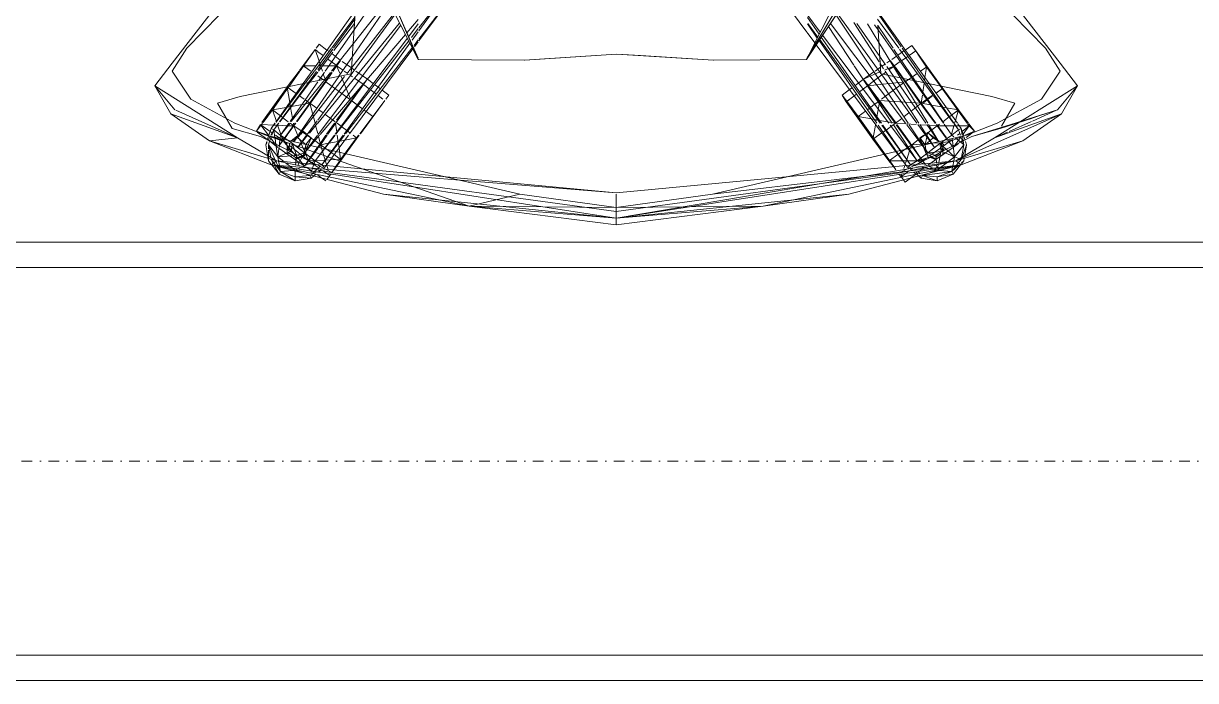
# Model space of a CAD drawing. Header units: millimetres. Extents: x -21051 to 202668, y -15646 to 13691.
# Drawn here: x -10979 to -10283, y -8922 to -8532 of the extents above; entities that cross this region are included whole.
import ezdxf

# ---------------------------------------------------------------- set-up
doc = ezdxf.new("R2010")
doc.units = ezdxf.units.MM
doc.linetypes.add('Dash dot', pattern=[15.875, 6.35, -4.7625, 0, -4.7625])
for name, color, linetype, lineweight in [('A-WALL', 113, 'Continuous', 5), ('G-IMPT', 8, 'Continuous', 5), ('I-FURN', 30, 'Continuous', 5), ('I-WALL', 2, 'Continuous', 5), ('S-GRID', 1, 'Continuous', 9)]:
    doc.layers.add(name, color=color, linetype=linetype, lineweight=lineweight)
doc.layers.get('0').off()
doc.layers.get('I-FURN').off()

# ---------------------------------------------------------------- blocks, each defined once
blk = doc.blocks.new('Aeron_Work_Chair_3485 - Aeron Work Chair_dwg-857507-00_Ground floor')
at = {"layer": 'G-IMPT'}
for p, q in [((-254, 224.63), (-223.04, 273.84)), ((-239.71, 264.32), (-223.04, 273.84)), ((-237.33, 261.94), (-223.04, 273.84)), ((-209.55, 263.52), (-223.04, 273.84)), ((-267.49, 201.61), (-239.71, 264.32)), ((-255.59, 241.3), (-239.71, 264.32)), ((-254, 224.63), (-239.71, 264.32)), ((-245.99, 234.23), (-237.33, 261.94)), ((-243.97, 247.08), (-237.57, 261.4)), ((-237.33, 261.94), (-241.13, 250.26)), ((-214.31, 263.52), (-230.98, 252.41)), ((-230.98, 252.41), (-214.31, 263.52)), ((-200.82, 254.79), (-214.31, 263.52)), ((-200.82, 254.79), (-214.31, 263.52)), ((-142.87, 211.93), (-209.55, 263.52)), ((-245.27, 226.22), (-230.98, 252.41)), ((-245.27, 226.22), (-230.98, 252.41)), ((-138.91, 194.47), (-200.82, 254.79)), ((-200.82, 254.79), (-138.91, 194.47)), ((-250.12, 233.31), (-244.27, 246.41)), ((-242.17, 247.08), (-248.44, 227.81)), ((-241.13, 250.26), (-242.06, 247.41)), ((-269.88, 204.79), (-255.59, 241.3)), ((-267.49, 201.61), (-255.59, 241.3)), ((-246.95, 228.67), (-233.36, 236.54)), ((-229.39, 223.04), (-233.36, 236.54)), ((-254, 224.63), (-250.6, 232.24)), ((-250.4, 220.11), (-245.99, 234.23)), ((-267.49, 201.61), (-254, 224.63)), ((-253.21, 211.14), (-248.44, 227.81)), ((-252.41, 207.96), (-245.27, 226.22)), ((-252.41, 207.96), (-245.27, 226.22)), ((-215.9, 157.16), (-229.39, 223.04)), ((-253.21, 211.14), (-250.4, 220.11)), ((-269.71, 178.12), (-253.21, 211.14)), ((-253.79, 207.71), (-250.03, 212.73)), ((-250.03, 212.73), (-252.41, 207.07)), ((-251.74, 205.89), (-246.86, 209.55)), ((-250.2, 205.37), (-246.86, 209.55)), ((-250.2, 205.37), (-246.86, 209.55)), ((-250.03, 212.73), (-245.55, 209.36)), ((-245.55, 209.36), (-250.03, 212.73)), ((-246.86, 209.55), (-250.03, 212.73)), ((-250.03, 212.73), (-246.86, 209.55)), ((-245.56, 208.68), (-246.86, 209.55)), ((-245.56, 208.62), (-246.86, 209.55)), ((-246.86, 209.55), (-245.56, 208.61)), ((-245.56, 208.68), (-246.86, 209.55)), ((-246.86, 203.66), (-246.86, 209.55)), ((-245.27, 209.15), (-224.63, 193.67)), ((-223.15, 192.56), (-245.27, 209.15)), ((-269.88, 204.79), (-301.62, 0)), ((-294.48, 87.31), (-269.88, 204.79)), ((-287.34, 57.15), (-252.41, 207.96)), ((-287.34, 57.15), (-252.41, 207.96)), ((-269.88, 204.79), (-287.34, 138.11)), ((-287.34, 57.15), (-269.88, 204.79)), ((-269.92, 204.44), (-275.43, 200.02)), ((-273.84, 199.23), (-270.08, 203.47)), ((-270.49, 201.84), (-273.84, 199.23)), ((-266.7, 204.79), (-270.2, 202.07)), ((-269.88, 204.79), (-267.49, 201.61)), ((-267.49, 206.37), (-269.36, 204.88)), ((-268.72, 205), (-267.49, 206.37)), ((-265.99, 206.63), (-267.49, 206.37)), ((-265.11, 200.82), (-266.27, 203.71)), ((-257.97, 206.37), (-265.51, 205)), ((-265.34, 205.28), (-257.97, 207.96)), ((-265.11, 200.82), (-257.97, 206.37)), ((-257.97, 207.96), (-264.4, 206.89)), ((-259.49, 200.12), (-257.18, 203.2)), ((-258.29, 200.98), (-253.45, 204.6)), ((-257.97, 207.96), (-256.01, 207.31)), ((-257.97, 206.37), (-256.52, 204.51)), ((-257.97, 206.37), (-255.95, 205.64)), ((-257.97, 206.37), (-255.77, 206.01)), ((-256.52, 204.51), (-253.97, 201.23)), ((-253.4, 204.72), (-256.38, 197.64)), ((-256.35, 204.3), (-255.47, 205.47)), ((-255.95, 205.64), (-253.18, 204.63)), ((-255.77, 206.01), (-252.97, 205.54)), ((-255.25, 207.06), (-252.81, 206.24)), ((-252.41, 206.11), (-248.44, 204.79)), ((-252.41, 205.45), (-248.44, 204.79)), ((-252.41, 204.35), (-249.24, 203.2)), ((-252.41, 202.6), (-251.33, 203.96)), ((-252.41, 202.6), (-251.33, 203.96)), ((-252.41, 199.23), (-249.24, 203.2)), ((-249.24, 203.2), (-248.44, 204.79)), ((-245.69, 200.74), (-249.24, 203.2)), ((-245.69, 200.6), (-249.24, 203.2)), ((-245.65, 202.8), (-248.44, 204.79)), ((-246.86, 201.55), (-246.86, 203.66)), ((-237.33, 203.2), (-245.27, 208.49)), ((-237.33, 203.2), (-245.27, 208.49)), ((-224.63, 193.67), (-245.27, 208.42)), ((-245.27, 208.4), (-223.09, 192.27)), ((-221.76, 185.79), (-245.27, 202.53)), ((-237.9, 203.03), (-243.63, 201.36)), ((-240.42, 199.08), (-237.55, 202.9)), ((-240.42, 199.08), (-237.61, 202.83)), ((-224.63, 193.67), (-237.33, 203.2)), ((-237.33, 203.2), (-223.23, 192.94)), ((-224.63, 193.67), (-237.33, 203.2)), ((-236.04, 195.95), (-237.33, 203.2)), ((-301.62, 0), (-267.49, 201.61)), ((-267.49, 201.61), (-286.54, 0)), ((-279.4, 190.5), (-275.43, 200.02)), ((-277.02, 190.5), (-275.43, 200.02)), ((-273.84, 199.23), (-277.02, 190.5)), ((-273.84, 199.23), (-276.22, 181.77)), ((-273.84, 199.23), (-275.43, 200.02)), ((-271.2, 199.71), (-273.84, 199.23)), ((-273.84, 199.23), (-273.2, 192.11)), ((-268.65, 196.22), (-271.3, 192.78)), ((-267.77, 200.34), (-270.46, 199.85)), ((-267.49, 201.61), (-269.66, 191.49)), ((-265.11, 200.82), (-267.91, 197.18)), ((-265.11, 200.82), (-267.71, 200.35)), ((-266.63, 189.92), (-259.56, 200.02)), ((-265.11, 200.82), (-260.76, 196.03)), ((-265.11, 200.82), (-258.76, 200.02)), ((-265.11, 200.82), (-262.11, 193.32)), ((-260.76, 196.03), (-257.18, 192.09)), ((-258.98, 199.59), (-256.38, 197.64)), ((-258.98, 199.59), (-255.04, 196.63)), ((-258.98, 199.59), (-256.38, 197.64)), ((-256.35, 197.71), (-258.97, 199.6)), ((-255.02, 196.72), (-258.97, 199.6)), ((-258.92, 194.01), (-256.38, 197.64)), ((-258.76, 200.02), (-254.38, 199.48)), ((-256.38, 197.64), (-257.94, 198.81)), ((-257.18, 192.09), (-252.41, 199.23)), ((-256.7, 193.2), (-256.38, 197.64)), ((-256.38, 197.64), (-254.87, 199.54)), ((-255.04, 196.63), (-256.38, 197.64)), ((-255.04, 196.63), (-256.38, 197.64)), ((-255.04, 196.63), (-256.38, 197.64)), ((-256.34, 197.7), (-254.87, 199.54)), ((-255.01, 196.74), (-256.34, 197.7)), ((-254.69, 198.14), (-256.3, 197.67)), ((-246.86, 190.5), (-254.01, 195.86)), ((-246.86, 190.5), (-254.01, 195.86)), ((-254.01, 195.86), (-246.86, 190.5)), ((-246.86, 190.5), (-254.01, 195.86)), ((-246.86, 190.84), (-253.99, 196)), ((-245.86, 190.07), (-253.99, 195.98)), ((-253.4, 200.5), (-252.41, 199.23)), ((-245.79, 194.76), (-252.41, 199.23)), ((-245.79, 194.6), (-252.41, 199.23)), ((-246.86, 200.42), (-251.97, 198.93)), ((-246.86, 195.49), (-246.86, 201.45)), ((-246.86, 190.5), (-246.86, 195.35)), ((-243.63, 201.36), (-245.27, 200.88)), ((-221.38, 183.93), (-245.27, 200.45)), ((-221.11, 182.59), (-245.27, 200.29)), ((-244.37, 193.81), (-241.55, 197.57)), ((-244.37, 193.81), (-241.55, 197.57)), ((-241.4, 197.78), (-240.42, 199.08)), ((-241.4, 197.78), (-240.42, 199.08)), ((-235.65, 193.8), (-236.04, 195.95)), ((-279.4, 190.5), (-277.81, 180.97)), ((-276.22, 181.77), (-279.4, 190.5)), ((-277.02, 190.5), (-279.4, 190.5)), ((-276.22, 181.77), (-277.02, 190.5)), ((-273.05, 190.5), (-275.08, 184.93)), ((-269.66, 191.49), (-274.64, 168.27)), ((-273.2, 192.11), (-273.05, 190.5)), ((-272.96, 190.05), (-272.51, 187.8)), ((-272.92, 190.23), (-272.33, 188.96)), ((-271.85, 192.06), (-272.8, 190.83)), ((-271.87, 187.96), (-270.87, 185.84)), ((-271.58, 190.37), (-269.94, 190.22)), ((-271.53, 190.83), (-269.72, 191.21)), ((-268.91, 186.67), (-266.8, 189.68)), ((-268.58, 190.09), (-264.32, 189.71)), ((-268.45, 191.49), (-262.38, 192.79)), ((-267.49, 178.59), (-264.85, 187.85)), ((-266.7, 189.71), (-265.59, 186.37)), ((-266.7, 189.71), (-265.91, 188.91)), ((-266.56, 189.91), (-265.11, 192.09)), ((-265.91, 188.91), (-265.11, 187.33)), ((-265.91, 188.91), (-265.45, 186.64)), ((-265.32, 189.8), (-263.48, 192.55)), ((-265.02, 192.22), (-263.52, 194.47)), ((-264.85, 187.85), (-264.32, 189.71)), ((-264.48, 186.07), (-259.95, 192.55)), ((-263.13, 191.29), (-264.32, 189.71)), ((-262.73, 184.94), (-264.16, 189.23)), ((-262.73, 193.67), (-263.52, 194.47)), ((-261.94, 192.88), (-263.13, 191.29)), ((-262.73, 184.94), (-261.94, 192.88)), ((-262.73, 184.94), (-257.18, 192.09)), ((-262.73, 184.94), (-259.56, 188.91)), ((-261.98, 193.58), (-256.63, 192.91)), ((-257.18, 192.09), (-261.94, 192.88)), ((-261.74, 194.07), (-256.61, 192.93)), ((-261.54, 194.47), (-259.34, 194.47)), ((-259.56, 188.91), (-257.18, 192.09)), ((-246.03, 180.16), (-259.56, 188.91)), ((-246.04, 179.11), (-259.56, 188.91)), ((-257.97, 194.47), (-256.86, 192.99)), ((-256.54, 193.04), (-257.97, 194.47)), ((-257.97, 194.47), (-256.82, 192.63)), ((-257.09, 187.78), (-256.8, 191.83)), ((-245.96, 184.33), (-256.24, 191.44)), ((-245.94, 185.3), (-256.22, 191.51)), ((-256.06, 192.23), (-255.47, 191.06)), ((-255.95, 191.24), (-254, 188.12)), ((-254, 188.12), (-255.22, 186.66)), ((-254.81, 189.74), (-254, 188.12)), ((-254.75, 190.18), (-250.89, 185.03)), ((-254, 188.12), (-250.83, 184.94)), ((-249.23, 187.28), (-246.86, 190.5)), ((-246.86, 190.5), (-245.83, 191.86)), ((-246.54, 185.66), (-246.86, 190.5)), ((-220.05, 177.42), (-245.27, 194.42)), ((-219.85, 176.46), (-245.27, 194.24)), ((-233.39, 181.1), (-245.27, 189.69)), ((-233.36, 180.97), (-245.27, 189.63)), ((-233.36, 180.97), (-245.27, 189.38)), ((-233.36, 180.97), (-245.27, 189.38)), ((-221.64, 172.57), (-245.27, 189.37)), ((-245.27, 189.35), (-233.13, 180.52)), ((-234.16, 180.97), (-245.27, 189.31)), ((-234.46, 187.13), (-235.54, 193.16)), ((-228.9, 187.98), (-230.98, 185.21)), ((-224.63, 193.67), (-227.49, 189.87)), ((-227.33, 189.75), (-224.63, 193.67)), ((-223.15, 192.56), (-224.63, 193.67)), ((-224.63, 193.67), (-223.16, 192.62)), ((-223.16, 192.63), (-224.63, 193.67)), ((-223.15, 192.56), (-224.63, 193.67)), ((-223.23, 192.94), (-202.41, 177.8)), ((-202.41, 177.8), (-223.16, 192.63)), ((-223.16, 192.62), (-199.23, 175.42)), ((-212.25, 184.39), (-223.15, 192.56)), ((-212.25, 184.39), (-223.15, 192.56)), ((-212.25, 184.39), (-223.15, 192.56)), ((-223.09, 192.27), (-212.25, 184.38)), ((-276.22, 181.77), (-277.81, 180.97)), ((-276.53, 179.37), (-277.81, 180.97)), ((-276.41, 179.85), (-277.81, 180.97)), ((-275.08, 184.93), (-276.22, 181.77)), ((-273.7, 180.11), (-271.55, 182.98)), ((-272.51, 187.8), (-271.52, 182.84)), ((-271.52, 182.84), (-270.82, 179.36)), ((-270.1, 184.18), (-269.38, 182.63)), ((-269.95, 185.17), (-268.91, 186.67)), ((-269.3, 182.47), (-268.45, 180.65)), ((-269.22, 183.06), (-267.78, 181.99)), ((-269.22, 183.06), (-267.78, 181.99)), ((-269.22, 183.06), (-267.78, 181.99)), ((-269.21, 183.11), (-267.74, 182.06)), ((-269.21, 183.1), (-267.75, 182.04)), ((-267.49, 181.77), (-268.41, 180.55)), ((-267.49, 181.77), (-268.41, 180.55)), ((-267.74, 182.06), (-246.25, 166.71)), ((-262.73, 184.94), (-267.49, 178.59)), ((-267.49, 181.77), (-265.96, 183.96)), ((-246.25, 166.59), (-267.49, 181.77)), ((-267.49, 181.77), (-267.49, 172.96)), ((-265.35, 186.11), (-265.11, 184.94)), ((-265.11, 184.94), (-263.6, 184.29)), ((-265.11, 184.94), (-263.52, 184.15)), ((-265.04, 187.18), (-263.52, 184.15)), ((-263.37, 184.09), (-259.4, 182.43)), ((-263.35, 184.12), (-261.25, 183.82)), ((-263.13, 184.09), (-259.59, 182.58)), ((-246.15, 172.45), (-262.73, 184.94)), ((-246.13, 173.88), (-262.73, 184.94)), ((-261, 183.79), (-258.11, 183.38)), ((-258.23, 181.95), (-254, 180.18)), ((-255.68, 186.1), (-257.97, 183.36)), ((-253.32, 184.39), (-257.97, 183.36)), ((-254, 180.18), (-257.97, 183.36)), ((-257.97, 175.42), (-257.57, 181.05)), ((-257.52, 181.65), (-257.43, 182.93)), ((-257.52, 181.69), (-254.35, 180.33)), ((-257.35, 184.1), (-257.13, 187.15)), ((-254.29, 180.41), (-252.41, 182.96)), ((-252.41, 182.56), (-254, 180.18)), ((-250.83, 184.94), (-252.41, 184.59)), ((-250.83, 184.94), (-251.61, 183.77)), ((-250.97, 184.91), (-249.57, 186.82)), ((-246.2, 180.27), (-246.48, 184.69)), ((-218.23, 168.55), (-245.27, 184.89)), ((-217.42, 164.59), (-245.27, 183.85)), ((-238.07, 175.01), (-233.36, 180.97)), ((-233.36, 180.97), (-234.37, 186.61)), ((-233.19, 178.34), (-233.36, 180.97)), ((-220.76, 171.97), (-233.12, 180.91)), ((-228.7, 181.75), (-233.11, 181.12)), ((-233.1, 181.35), (-231.07, 184.31)), ((-231.45, 184.58), (-233.07, 182.42)), ((-230.82, 184.68), (-228.88, 187.49)), ((-221.4, 182.8), (-226.87, 182.02)), ((-178.15, 154.73), (-221.76, 185.79)), ((-200.82, 169.71), (-221.38, 183.93)), ((-201.33, 168.09), (-221.11, 182.59)), ((-218.2, 183.25), (-220.03, 182.99)), ((-212.24, 184.11), (-218.2, 183.25)), ((-212.23, 183.71), (-214.31, 180.69)), ((-214.31, 180.69), (-212.23, 183.71)), ((-204.31, 179.07), (-211.93, 184.15)), ((-202.41, 177.8), (-211.93, 184.15)), ((-280.19, 171.45), (-277.75, 174.7)), ((-277.75, 174.7), (-275.57, 177.62)), ((-274.26, 176.53), (-276.53, 179.37)), ((-274.04, 177.95), (-275.29, 178.95)), ((-273.86, 179.1), (-274.99, 180.38)), ((-274.06, 169.44), (-269.71, 178.12)), ((-271.83, 175.98), (-272.79, 174.7)), ((-271.83, 175.98), (-272.79, 174.7)), ((-270.06, 174.44), (-271.46, 173.04)), ((-270.74, 178.93), (-270.33, 176.89)), ((-270.33, 176.89), (-269.99, 175.2)), ((-267.49, 178.59), (-269.88, 174.63)), ((-246.4, 157.6), (-269.88, 174.63)), ((-246.39, 158.2), (-269.88, 174.63)), ((-268.68, 180.18), (-269.64, 178.91)), ((-268.68, 180.18), (-269.64, 178.91)), ((-268.45, 180.65), (-267.49, 178.59)), ((-246.32, 162.63), (-267.49, 178.59)), ((-246.28, 164.56), (-267.49, 178.59)), ((-266.8, 172.47), (-261.65, 174.19)), ((-265.96, 180.64), (-246.26, 166.22)), ((-265.91, 180.71), (-258.18, 175.12)), ((-265.91, 180.71), (-257.97, 175.42)), ((-265.91, 180.71), (-257.97, 175.42)), ((-265.91, 180.71), (-257.97, 175.42)), ((-260.11, 174.7), (-258.55, 175.22)), ((-257.97, 175.42), (-259.47, 173.29)), ((-259.47, 173.29), (-258.26, 175.01)), ((-257.97, 175.42), (-255.16, 179.23)), ((-256.86, 174.17), (-252.41, 170.95)), ((-246.25, 166.81), (-256.81, 174.57)), ((-246.25, 166.63), (-256.81, 174.55)), ((-247.08, 167.25), (-256.81, 174.55)), ((-246.25, 166.63), (-256.81, 174.55)), ((-245.27, 165.89), (-246.06, 178.15)), ((-216.73, 161.2), (-245.27, 179.67)), ((-180.04, 131.25), (-245.27, 178.55)), ((-241.44, 170.75), (-238.91, 173.94)), ((-233.14, 180.25), (-220.66, 171.45)), ((-231.78, 156.37), (-233.14, 177.56)), ((-233.13, 180.52), (-220.66, 171.45)), ((-220.66, 171.45), (-233.12, 180.79)), ((-220.66, 171.45), (-233.12, 180.79)), ((-201.44, 164.87), (-220.05, 177.42)), ((-189.85, 155.48), (-219.85, 176.46)), ((-218.07, 175.22), (-219.25, 173.51)), ((-219.25, 173.51), (-218.07, 175.22)), ((-215.72, 178.64), (-217.67, 175.81)), ((-217.67, 175.81), (-215.72, 178.64)), ((-202.41, 177.8), (-205.08, 173.91)), ((-205.08, 173.91), (-202.41, 177.8)), ((-202.41, 177.8), (-199.23, 175.42)), ((-199.23, 175.42), (-202.41, 177.8)), ((-199.23, 175.42), (-201.85, 171.61)), ((-274.64, 168.27), (-297.66, 0)), ((-280.19, 171.45), (-278.87, 170.45)), ((-280.19, 171.45), (-278.87, 170.45)), ((-278.87, 170.45), (-277.31, 169.29)), ((-278.87, 170.45), (-277.31, 169.29)), ((-274.99, 171.77), (-277.02, 169.07)), ((-274.99, 171.77), (-277.02, 169.07)), ((-277.02, 169.07), (-275.33, 169.63)), ((-275.58, 167.99), (-277.02, 169.07)), ((-277.02, 169.07), (-275.58, 167.99)), ((-277.02, 169.07), (-275.58, 167.99)), ((-277.02, 169.07), (-275.57, 168.04)), ((-273.55, 173.69), (-274.99, 171.77)), ((-273.55, 173.69), (-274.99, 171.77)), ((-272.12, 170.7), (-270.36, 171.29)), ((-270.28, 172.15), (-271.46, 173.04)), ((-270.27, 172.21), (-271.46, 173.04)), ((-198.72, 118.76), (-270.28, 172.15)), ((-246.43, 155.53), (-270.27, 172.21)), ((-269.41, 171.6), (-267.49, 172.24)), ((-267.49, 172.9), (-267.49, 170.26)), ((-267.49, 170.26), (-267.49, 162.3)), ((-267.32, 162.17), (-263.72, 167.26)), ((-263.72, 167.26), (-267.32, 162.17)), ((-263.55, 167.51), (-262.37, 169.18)), ((-262.37, 169.18), (-263.55, 167.51)), ((-262.28, 169.31), (-259.81, 172.8)), ((-259.81, 172.8), (-262.28, 169.31)), ((-252.41, 170.95), (-246.25, 166.49)), ((-181.12, 130.53), (-245.27, 173.3)), ((-186.12, 127.19), (-245.27, 171.78)), ((-245.27, 165.89), (-242.36, 169.58)), ((-227.85, 161.69), (-221.39, 170.46)), ((-223.04, 149.23), (-220.66, 171.45)), ((-218.61, 170.42), (-221.64, 172.57)), ((-220.66, 171.45), (-219.25, 173.51)), ((-218.54, 170.03), (-220.66, 171.45)), ((-218.53, 169.98), (-220.66, 171.45)), ((-218.54, 170.03), (-220.66, 171.45)), ((-218.54, 170.03), (-220.66, 171.45)), ((-219.25, 173.51), (-220.46, 171.75)), ((-218.62, 170.42), (-220.46, 171.75)), ((-211.76, 165.54), (-218.61, 170.42)), ((-211.76, 165.52), (-218.54, 170.03)), ((-212.65, 166.11), (-218.54, 170.03)), ((-211.76, 165.52), (-218.54, 170.03)), ((-208.24, 162.91), (-218.53, 169.98)), ((-214.31, 167.31), (-218.28, 170.18)), ((-197.41, 155.97), (-218.23, 168.55)), ((-208.69, 168.66), (-211.14, 165.1)), ((-211.14, 165.1), (-208.69, 168.66)), ((-205.67, 173.06), (-208.17, 169.41)), ((-208.17, 169.41), (-205.67, 173.06)), ((-202.4, 170.8), (-204.89, 167.19)), ((-183.57, 155.08), (-200.82, 167.72)), ((-179.27, 154.8), (-199.96, 169.12)), ((-271, 164.55), (-272.83, 165.93)), ((-272.83, 165.93), (-271, 164.55)), ((-272.83, 165.93), (-271, 164.55)), ((-272.81, 166.08), (-270.97, 164.77)), ((-267.49, 161.92), (-271, 164.55)), ((-271, 164.55), (-267.49, 161.92)), ((-271, 164.55), (-254.79, 152.4)), ((-270.97, 164.77), (-241.3, 143.67)), ((-254.79, 152.4), (-267.49, 161.92)), ((-254.79, 152.4), (-267.49, 161.92)), ((-249.27, 160.22), (-246.28, 164.45)), ((-249.27, 160.22), (-246.28, 164.45)), ((-246.23, 164.53), (-245.27, 165.89)), ((-219.08, 146.84), (-245.27, 166.09)), ((-245.27, 166.01), (-231.78, 156.37)), ((-242.81, 164.16), (-245.27, 165.89)), ((-241.19, 162.83), (-245.27, 165.89)), ((-231.78, 156.37), (-245.27, 165.89)), ((-243.54, 156.21), (-245.27, 165.89)), ((-231.78, 156.37), (-245.27, 165.89)), ((-245.27, 165.5), (-223.04, 149.23)), ((-211.13, 141.29), (-245.27, 163.89)), ((-193.11, 122.52), (-245.27, 161.84)), ((-245.25, 165.77), (-231.94, 156.15)), ((-231.78, 156.37), (-242.81, 164.16)), ((-232.06, 155.99), (-241.19, 162.83)), ((-230.98, 157.45), (-228.04, 161.43)), ((-211.63, 160.58), (-217.42, 164.59)), ((-214.31, 159.64), (-216.73, 161.2)), ((-216.16, 158.41), (-214.93, 160.04)), ((-213.69, 159.23), (-211.72, 163.77)), ((-213.54, 161.9), (-211.73, 164.31)), ((-208.23, 162.91), (-211.17, 165.03)), ((-208.23, 162.92), (-211.14, 165.1)), ((-211.14, 165.1), (-208.23, 162.92)), ((-208.23, 162.92), (-211.14, 165.1)), ((-209.44, 160.61), (-208.15, 162.46)), ((-205.44, 166.39), (-207.4, 163.54)), ((-187.26, 155.31), (-200.82, 164.45)), ((-254.79, 152.4), (-251, 157.77)), ((-254.39, 152.98), (-251, 157.77)), ((-253.82, 152.57), (-246.46, 153.84)), ((-250.55, 158.41), (-249.52, 159.87)), ((-250.55, 158.41), (-249.52, 159.87)), ((-194.26, 121.75), (-245.27, 157.42)), ((-195.66, 120.81), (-245.27, 156.78)), ((-196.23, 120.43), (-245.27, 154.72)), ((-244.49, 154.18), (-243.22, 154.4)), ((-242.71, 151.59), (-243.4, 155.43)), ((-241.39, 154.71), (-233.86, 156.01)), ((-235.9, 150.87), (-234.03, 153.37)), ((-235.9, 150.87), (-234.03, 153.37)), ((-233.93, 153.49), (-232.48, 155.42)), ((-233.93, 153.49), (-232.48, 155.42)), ((-228.18, 153.43), (-230.98, 155.72)), ((-223.04, 149.23), (-230.98, 155.72)), ((-223.04, 149.23), (-230.98, 155.72)), ((-230.98, 155.45), (-228.18, 153.43)), ((-223.04, 149.23), (-230.98, 155.18)), ((-227.77, 153.13), (-223, 149.68)), ((-223.04, 149.23), (-227.77, 153.09)), ((-223.04, 149.23), (-216.63, 157.78)), ((-219.08, 146.84), (-214.87, 156.51)), ((-215.9, 157.16), (-187.11, 155.3)), ((-214.31, 153.65), (-212.03, 156.91)), ((-209.89, 156.77), (-212.93, 158.74)), ((-211.43, 157.77), (-210.17, 159.57)), ((-205.74, 156.51), (-210.7, 159.94)), ((-185.55, 141.03), (-208.87, 156.12)), ((-186.06, 142.9), (-205.74, 156.51)), ((-186.27, 149.24), (-197.41, 155.97)), ((-186.84, 153.38), (-189.85, 155.48)), ((-254.79, 152.4), (-232.57, 136.52)), ((-241.3, 143.67), (-254.79, 152.4)), ((-254.79, 152.4), (-241.3, 143.67)), ((-241.3, 143.67), (-242.71, 151.59)), ((-241.3, 143.67), (-238, 148.07)), ((-241.3, 143.67), (-238, 148.07)), ((-237.23, 149.1), (-236.33, 150.3)), ((-237.23, 149.1), (-236.33, 150.3)), ((-226.66, 144.41), (-223.07, 149.19)), ((-226.66, 144.41), (-223.07, 149.19)), ((-219.08, 146.84), (-223.04, 149.23)), ((-223.04, 149.23), (-219.08, 146.84)), ((-219.08, 146.84), (-223.04, 149.23)), ((-219.22, 146.65), (-222.88, 141.77)), ((-222.81, 149.54), (-219.08, 146.84)), ((-219.08, 146.84), (-214.78, 152.98)), ((-234.4, 138.02), (-241.3, 143.67)), ((-232.98, 137.43), (-241.3, 143.67)), ((-241.3, 143.67), (-232.57, 136.52)), ((-232.57, 136.52), (-229.19, 141.03)), ((-232.28, 136.91), (-229.19, 141.03)), ((-228.97, 141.33), (-227.99, 142.64)), ((-228.97, 141.33), (-227.99, 142.64)), ((-224.21, 140), (-225.28, 138.58)), ((-187.96, 125.96), (-210.73, 141.03)), ((-301.62, 0), (-287.34, 138.11)), ((-294.48, 87.31), (-287.34, 138.11)), ((-232.57, 136.52), (-234.4, 138.02)), ((-228.6, 134.14), (-232.98, 137.43)), ((-228.6, 134.14), (-232.57, 136.52)), ((-232.57, 136.52), (-228.6, 134.14)), ((-225.28, 138.58), (-228.6, 134.14)), ((-207.43, 112.94), (-177.27, 133.11)), ((-207.43, 112.94), (-167.74, 133.11)), ((-206.88, 113.22), (-177.27, 133.11)), ((-206.43, 113.44), (-177.27, 130.92)), ((-186.28, 113.47), (-194.74, 119.39)), ((-186.06, 113.85), (-194.13, 119.7)), ((-182.55, 113.57), (-192.5, 120.52)), ((-181.37, 113.67), (-191.28, 121.14)), ((-207.83, 57.71), (-207.43, 112.94)), ((-207.43, 112.85), (-207.83, 57.97)), ((-207.43, 112.94), (-207.43, 112.85)), ((-191.46, 113.34), (-197.61, 117.93)), ((-173.73, 100.11), (-191.34, 113.25)), ((-294.48, 87.31), (-305.59, 0)), ((-294.48, 87.31), (-301.62, 0)), ((-295.28, 0), (-294.48, 87.31)), ((-295.28, 0), (-287.34, 57.15)), ((-287.34, 57.15), (-295.28, 0)), ((-207.83, 57.71), (-207.83, 57.97)), ((-207.83, 57.71), (-205.15, 14.53)), ((-207.83, 57.71), (-204.26, 0.14)), ((-207.81, 57.71), (-204.26, 0.14)), ((-205.15, 14.53), (-204.26, 0.14)), ((-204.26, 0.14), (-207.83, -54.09)), ((-207.83, -54.39), (-204.26, 0.14)), ((-204.26, 0.14), (-207.06, -42.44)), ((-305.59, 0), (-294.48, -87.31)), ((-305.59, 0), (-301.62, 0)), ((-295.28, 0), (-305.59, 0)), ((-301.62, 0), (-269.88, -204.79)), ((-301.62, 0), (-287.34, -138.11)), ((-301.62, 0), (-295.28, 0)), ((-301.62, 0), (-294.48, -87.31)), ((-297.66, 0), (-274.64, -168.27)), ((-295.28, 0), (-287.34, -57.15)), ((-295.28, 0), (-287.34, 0)), ((-295.28, 0), (-294.48, -87.31)), ((-287.34, -57.15), (-295.28, 0)), ((-286.54, 0), (-267.49, -201.61)), ((-286.54, 0), (-269.88, -204.79)), ((-207.06, -42.44), (-207.83, -54.09)), ((-207.83, -54.39), (-207.83, -54.09)), ((-207.83, -54.39), (-207.43, -117.05)), ((-207.83, -54.39), (-207.43, -117.4)), ((-294.48, -87.31), (-287.34, -57.15)), ((-252.41, -207.96), (-287.34, -57.15)), ((-287.34, -57.15), (-252.41, -207.96)), ((-294.48, -87.31), (-287.34, -138.11)), ((-294.48, -87.31), (-269.88, -204.79)), ((-294.48, -87.31), (-252.41, -207.96)), ((-173.62, -100.03), (-196.42, -117.05)), ((-195.43, -117.05), (-173.62, -100.18)), ((-173.84, -104.98), (-190.48, -117.05)), ((-188.71, -117.05), (-173.84, -105.43)), ((-207.43, -117.4), (-207.43, -117.05)), ((-207.43, -117.4), (-177.27, -132.83)), ((-207.43, -117.4), (-177.27, -130.64)), ((-206.64, -117.4), (-177.27, -130.64)), ((-196.9, -117.4), (-199.88, -119.63)), ((-199.11, -119.89), (-195.89, -117.4)), ((-190.97, -117.4), (-195.91, -120.99)), ((-194.42, -121.5), (-189.17, -117.4)), ((-193.92, -123.13), (-186.32, -117.4)), ((-183.72, -117.4), (-191.63, -124.16)), ((-192.59, -124.99), (-251.88, -175.67)), ((-251.73, -166.28), (-196.39, -123.05)), ((-251.73, -166.71), (-194.85, -123.83)), ((-197.78, -122.34), (-251.65, -161.41)), ((-251.63, -160.52), (-200.82, -121.21)), ((-201.18, -120.6), (-251.59, -158.21)), ((-251.9, -176.78), (-187, -127.85)), ((-186.06, -128.84), (-245.13, -177.12)), ((-243.47, -177.12), (-180.66, -131.09)), ((-179.72, -131.57), (-212.16, -156.92)), ((-287.34, -138.11), (-269.88, -204.79)), ((-251.49, -152.11), (-231.78, -137.32)), ((-251.49, -151.75), (-231.78, -137.32)), ((-231.78, -137.32), (-241.3, -144.46)), ((-241.3, -144.46), (-231.78, -137.32)), ((-230.98, -136.72), (-228.6, -134.94)), ((-228.6, -134.94), (-230.98, -136.72)), ((-228.84, -141.23), (-230.98, -138.38)), ((-228.84, -141.23), (-230.98, -138.38)), ((-228.6, -134.94), (-225.66, -138.86)), ((-205.74, -156.51), (-177.27, -136.81)), ((-251.49, -152.11), (-241.3, -144.46)), ((-241.3, -144.46), (-251.49, -152.11)), ((-238.38, -148.35), (-241.3, -144.46)), ((-241.3, -144.46), (-238.38, -148.35)), ((-225.45, -145.75), (-228.05, -142.28)), ((-225.45, -145.75), (-228.05, -142.28)), ((-224.91, -139.85), (-222.32, -143.31)), ((-221.73, -144.1), (-219.08, -147.63)), ((-177.27, -139.47), (-198.07, -156.01)), ((-270.86, -165.94), (-252.41, -152.43)), ((-266.7, -163.51), (-252.41, -152.8)), ((-254, -153.99), (-252.41, -152.8)), ((-252.41, -152.8), (-254, -153.99)), ((-222.25, -150.02), (-246.76, -167.45)), ((-237.47, -149.56), (-238.38, -148.35)), ((-238.38, -148.35), (-237.47, -149.56)), ((-237.05, -161.12), (-222.25, -150.02)), ((-234.84, -153.08), (-236.71, -150.58)), ((-236.71, -150.58), (-234.84, -153.08)), ((-222.25, -150.02), (-230.98, -156.57)), ((-222.25, -150.02), (-230.98, -156.57)), ((-222.25, -150.02), (-230.98, -156.57)), ((-229.39, -155.1), (-222.33, -149.99)), ((-222.29, -149.96), (-224.9, -146.48)), ((-222.25, -150.02), (-224.9, -146.48)), ((-222.29, -149.96), (-219.17, -147.71)), ((-219.2, -147.73), (-222.25, -150.02)), ((-219.2, -147.73), (-222.25, -150.02)), ((-222.25, -150.02), (-220.39, -148.62)), ((-218.51, -155.36), (-222.11, -150.22)), ((-220.39, -148.62), (-219.2, -147.73)), ((-214.31, -154.44), (-219.08, -147.64)), ((-189.85, -155.48), (-177.27, -146.69)), ((-254, -153.99), (-270.86, -166.03)), ((-270.85, -166.1), (-254, -153.99)), ((-252.41, -158.82), (-270.28, -172.15)), ((-254, -153.99), (-266.7, -163.51)), ((-254, -153.99), (-266.7, -163.51)), ((-255.29, -160.97), (-254, -153.99)), ((-252.41, -156.1), (-254, -153.99)), ((-254, -153.99), (-252.41, -156.1)), ((-250.03, -159.28), (-251.1, -157.85)), ((-251.1, -157.85), (-250.03, -159.28)), ((-247.35, -162.86), (-249.57, -159.9)), ((-249.57, -159.9), (-247.35, -162.86)), ((-244.81, -166.24), (-234.14, -158.53)), ((-243.47, -165.93), (-231.78, -157.16)), ((-231.78, -157.16), (-243.47, -165.93)), ((-231.78, -157.16), (-243.47, -165.93)), ((-231.96, -156.92), (-234.41, -153.65)), ((-234.41, -153.65), (-231.78, -157.16)), ((-234.14, -158.53), (-232.17, -157.11)), ((-230.98, -156.25), (-229.39, -155.1)), ((-220.66, -172.24), (-230.98, -158.24)), ((-217.55, -163.18), (-230.74, -157.6)), ((-215.9, -157.16), (-229.39, -223.04)), ((-216.9, -157.66), (-217.77, -156.41)), ((-217.42, -164.59), (-205.74, -156.51)), ((-215.9, -157.16), (-166.69, -153.99)), ((-214.31, -158.6), (-215.75, -159.72)), ((-214.31, -161.36), (-215.56, -159.58)), ((-214.31, -180.48), (-178.15, -154.73)), ((-214.31, -172.59), (-189.85, -155.48)), ((-198.07, -156.01), (-214.31, -168.93)), ((-212.16, -156.92), (-214.15, -158.47)), ((-212.56, -156.95), (-213.7, -155.31)), ((-208.55, -162.68), (-212.43, -157.13)), ((-186.11, -155.24), (-202.18, -167.45)), ((-183.57, -155.08), (-200.82, -167.72)), ((-182.4, -155), (-200.54, -168.68)), ((-274.56, -168.64), (-270.86, -165.94)), ((-270.86, -166.03), (-274.55, -168.67)), ((-274.54, -168.75), (-270.85, -166.1)), ((-270.83, -166.27), (-274.54, -168.74)), ((-274.32, -168.59), (-270.83, -166.27)), ((-270.83, -166.27), (-267.68, -164.17)), ((-267.68, -164.17), (-270.83, -166.27)), ((-269.88, -174.63), (-252.41, -161.12)), ((-252.41, -161.96), (-269.88, -174.63)), ((-267.49, -178.59), (-252.41, -166.81)), ((-266.96, -169.68), (-266.7, -163.51)), ((-263.87, -167.37), (-266.7, -163.51)), ((-263.87, -167.37), (-266.7, -163.51)), ((-259.98, -164.47), (-266.7, -163.51)), ((-257.25, -164.86), (-259.98, -164.47)), ((-257.05, -170.43), (-256.05, -165.03)), ((-252.41, -165.55), (-256.55, -164.96)), ((-255.81, -163.74), (-255.29, -160.97)), ((-217.62, -161.18), (-252.09, -188.11)), ((-252.09, -188.57), (-217.51, -164.65)), ((-251.81, -171.31), (-245.27, -166.58)), ((-245.27, -166.57), (-250.55, -165.82)), ((-245.27, -165.63), (-247.08, -163.21)), ((-247.08, -163.21), (-245.27, -165.63)), ((-243.53, -167.97), (-244.47, -166.69)), ((-243.47, -165.93), (-237.05, -161.12)), ((-211.14, -165.89), (-215.49, -164.05)), ((-207.96, -163.51), (-214.31, -168.05)), ((-211.14, -165.89), (-214.31, -168.01)), ((-211.14, -165.89), (-214.31, -168.16)), ((-211.14, -165.89), (-214.31, -168.01)), ((-211.14, -165.89), (-214.31, -168.16)), ((-211.14, -165.89), (-214.31, -168.01)), ((-212.65, -166.9), (-214.31, -168.1)), ((-211.14, -165.89), (-213.8, -162.09)), ((-211.21, -165.86), (-212.65, -166.9)), ((-207.96, -163.51), (-211.18, -165.84)), ((-207.96, -163.51), (-211.14, -165.89)), ((-211.14, -165.89), (-207.96, -163.51)), ((-209.37, -164.57), (-211.14, -165.89)), ((-211.14, -174.26), (-211.14, -166.41)), ((-207.14, -171.22), (-210.9, -166.21)), ((-207.14, -171.22), (-210.9, -166.21)), ((-207.96, -163.51), (-209.37, -164.57)), ((-203.98, -168.82), (-207.79, -163.74)), ((-277.78, -174.6), (-279.4, -172.24)), ((-278.56, -171.64), (-275.37, -169.35)), ((-278.56, -171.62), (-277.06, -170.49)), ((-278.56, -171.62), (-277.06, -170.49)), ((-276.22, -169.86), (-275.02, -171.62)), ((-275.02, -171.62), (-276.22, -169.86)), ((-275.02, -171.62), (-273.42, -173.94)), ((-273.42, -173.94), (-275.02, -171.62)), ((-270.21, -177.12), (-274.64, -168.27)), ((-268.68, -196.09), (-274.64, -168.27)), ((-270.32, -171.66), (-272.63, -170.96)), ((-270.28, -172.15), (-271.46, -173.04)), ((-270.06, -174.44), (-271.46, -173.04)), ((-267.25, -172.59), (-269.82, -171.81)), ((-267.49, -178.59), (-252.41, -167.22)), ((-267.32, -178.46), (-267.08, -172.65)), ((-261.9, -174.22), (-267.13, -172.63)), ((-267.07, -172.46), (-266.96, -169.68)), ((-262.65, -169.04), (-263.87, -167.37)), ((-262.65, -169.04), (-263.87, -167.37)), ((-259.96, -172.71), (-262.48, -169.26)), ((-259.96, -172.71), (-262.48, -169.26)), ((-257.97, -175.42), (-259.86, -172.84)), ((-257.97, -175.42), (-259.86, -172.84)), ((-259.45, -177.12), (-252.41, -172.22)), ((-257.97, -175.42), (-257.11, -170.76)), ((-252.41, -171.47), (-257.97, -175.42)), ((-252.41, -171.82), (-257.97, -175.42)), ((-252.41, -171.82), (-257.97, -175.42)), ((-252.41, -171.82), (-257.97, -175.42)), ((-257.62, -175.51), (-253.47, -172.51)), ((-251.82, -171.81), (-245.27, -167.24)), ((-245.27, -167.2), (-251.81, -171.43)), ((-245.27, -167.2), (-251.81, -171.43)), ((-248.98, -169.6), (-251.81, -171.43)), ((-246.76, -167.45), (-251.8, -171.04)), ((-245.27, -167.2), (-248.98, -169.6)), ((-219.09, -172.73), (-244.27, -192.76)), ((-218.78, -171.24), (-244.17, -189.37)), ((-220.66, -172.24), (-244.17, -189.34)), ((-239.92, -172.86), (-243.28, -168.31)), ((-218.81, -171.37), (-235.25, -183.12)), ((-220.66, -172.24), (-233.36, -181.77)), ((-220.66, -172.24), (-233.36, -181.77)), ((-220.66, -172.24), (-233.36, -181.77)), ((-220.86, -172.84), (-233.36, -181.77)), ((-220.86, -172.84), (-233.24, -181.79)), ((-218.72, -170.95), (-220.66, -172.24)), ((-218.72, -170.95), (-220.66, -172.24)), ((-218.72, -170.95), (-220.66, -172.24)), ((-219.12, -172.76), (-220.66, -172.24)), ((-218.81, -171.35), (-220.23, -172.39)), ((-218.81, -171.37), (-220.23, -172.39)), ((-219.85, -176.46), (-214.95, -173.04)), ((-216.03, -173.79), (-219.1, -172.77)), ((-215.16, -169.6), (-219.09, -172.73)), ((-215.21, -168.75), (-218.81, -171.35)), ((-215.21, -168.8), (-218.81, -171.37)), ((-215.21, -168.8), (-218.81, -171.37)), ((-215.21, -168.69), (-218.78, -171.24)), ((-215.22, -168.61), (-218.72, -170.95)), ((-215.22, -168.61), (-218.72, -170.95)), ((-217.33, -170.02), (-218.72, -170.95)), ((-215.22, -168.61), (-217.33, -170.02)), ((-203.07, -168.13), (-214.31, -176.67)), ((-200.82, -168.89), (-214.31, -179.06)), ((-201.33, -168.09), (-213.65, -177.12)), ((-201.88, -171.63), (-202.81, -170.39)), ((-198.44, -176.21), (-201.88, -171.63)), ((-276.53, -179.37), (-277.81, -180.98)), ((-276.05, -177.12), (-277.78, -174.6)), ((-275.47, -178.05), (-276.53, -179.37)), ((-274.06, -177.8), (-276.01, -181.37)), ((-273.86, -179.1), (-274.99, -180.38)), ((-273.59, -180.81), (-274.8, -181.25)), ((-273.16, -175.16), (-274.26, -176.53)), ((-272.62, -177.71), (-273.86, -179.1)), ((-273.01, -175.87), (-273.69, -177.12)), ((-272.07, -180.26), (-273.59, -180.81)), ((-271.6, -183.59), (-273.53, -180.79)), ((-272.33, -174.63), (-273.01, -175.87)), ((-270.89, -175.77), (-272.1, -177.12)), ((-269.6, -179.36), (-271.88, -180.19)), ((-271.23, -177.12), (-269.68, -179.39)), ((-269.68, -179.39), (-271.23, -177.12)), ((-267.49, -178.59), (-269.88, -174.63)), ((-253.21, -211.14), (-269.71, -178.12)), ((-269.58, -179.53), (-267.49, -182.56)), ((-267.49, -182.56), (-269.58, -179.53)), ((-269.3, -182.47), (-268.45, -180.65)), ((-267.49, -178.59), (-269.17, -179.2)), ((-268.45, -180.65), (-267.49, -178.59)), ((-260.24, -177.12), (-267.49, -182.56)), ((-267.49, -182.56), (-260.24, -177.12)), ((-267.49, -182.56), (-260.24, -177.12)), ((-260.24, -177.12), (-267.49, -182.56)), ((-267.49, -178.59), (-262.73, -184.94)), ((-267.49, -182.56), (-267.34, -178.8)), ((-267.43, -182.69), (-259.54, -177.19)), ((-267.42, -182.59), (-259.85, -177.12)), ((-252.41, -176.12), (-262.73, -184.94)), ((-262.73, -184.94), (-252.41, -177.16)), ((-257.97, -175.42), (-261.75, -174.27)), ((-257.97, -175.42), (-259.66, -176.68)), ((-259.66, -176.68), (-257.97, -175.42)), ((-259.66, -176.68), (-257.97, -175.42)), ((-257.97, -175.42), (-259.66, -176.68)), ((-259.6, -176.94), (-257.81, -175.65)), ((-257.97, -175.42), (-255.58, -178.83)), ((-253.07, -176.68), (-256.78, -175.72)), ((-255.25, -179.3), (-254.06, -181.01)), ((-252.01, -183.38), (-243.81, -177.37)), ((-246.63, -178.35), (-251.37, -177.12)), ((-245.27, -177.23), (-251.15, -182.04)), ((-233.36, -181.77), (-245.27, -178.7)), ((-244.29, -193.55), (-220.79, -177.12)), ((-237.24, -176.51), (-239.13, -173.94)), ((-233.36, -181.77), (-236.37, -177.69)), ((-221.76, -185.79), (-214.5, -180.62)), ((-214.58, -179.26), (-221.49, -184.47)), ((-214.66, -177.86), (-221.11, -182.59)), ((-214.91, -177.12), (-220.92, -181.69)), ((-217.22, -177.12), (-219.37, -174.08)), ((-217.22, -177.12), (-219.37, -174.08)), ((-212.2, -175.06), (-214.31, -174.36)), ((-201.61, -178.59), (-214.09, -187.47)), ((-214.06, -187.93), (-201.61, -178.59)), ((-208.46, -176.31), (-211.27, -175.38)), ((-211.14, -176.66), (-211.14, -175.42)), ((-211.14, -185.37), (-211.14, -178.22)), ((-211.14, -185.74), (-201.61, -178.59)), ((-201.61, -178.59), (-211.14, -185.74)), ((-201.61, -178.59), (-208.46, -176.31)), ((-202.85, -176.95), (-205.11, -173.93)), ((-202.85, -176.95), (-205.11, -173.93)), ((-201.61, -178.59), (-202.72, -177.12)), ((-201.61, -178.59), (-202.72, -177.12)), ((-198.44, -176.21), (-200.82, -178)), ((-200.82, -178), (-199.65, -177.12)), ((-199.65, -177.12), (-198.44, -176.21)), ((-277.81, -180.98), (-279.4, -190.5)), ((-276.22, -181.77), (-277.81, -180.98)), ((-277.81, -180.98), (-277.02, -190.5)), ((-276.22, -181.77), (-277.02, -190.5)), ((-275.08, -184.93), (-276.22, -181.77)), ((-273.05, -190.5), (-275.08, -184.93)), ((-272.33, -188.96), (-271.34, -186.83)), ((-270.87, -185.84), (-269.3, -182.47)), ((-270.54, -185.13), (-268.82, -187.59)), ((-270.52, -185.07), (-268.93, -186.41)), ((-270.36, -184.73), (-269.17, -183.9)), ((-270.35, -184.71), (-269.17, -183.86)), ((-270.34, -184.7), (-269.17, -183.82)), ((-270.34, -184.7), (-269.17, -183.82)), ((-270.34, -184.7), (-269.17, -183.82)), ((-270.34, -184.7), (-269.17, -183.82)), ((-269.17, -183.82), (-267.49, -182.56)), ((-269.17, -183.82), (-267.49, -182.56)), ((-269.17, -183.82), (-267.49, -182.56)), ((-269.17, -183.82), (-267.49, -182.56)), ((-269.17, -183.86), (-267.46, -182.63)), ((-269.17, -183.9), (-267.43, -182.69)), ((-268.93, -186.41), (-264.95, -189.76)), ((-268.76, -188.19), (-265.55, -186.46)), ((-267.49, -182.56), (-263.59, -184.21)), ((-267.49, -182.56), (-258.51, -193.94)), ((-266.5, -189.9), (-265.43, -186.69)), ((-266.4, -189.9), (-265.11, -187.33)), ((-265.91, -189.71), (-264.99, -187.57)), ((-265.55, -186.46), (-262.73, -184.94)), ((-263.52, -184.15), (-265.11, -185.74)), ((-265.11, -187.33), (-263.52, -184.15)), ((-265.11, -185.74), (-263.57, -185.39)), ((-265.02, -185.7), (-262.86, -184.77)), ((-264.99, -187.57), (-263.52, -184.15)), ((-262.73, -184.94), (-264.16, -189.23)), ((-263.33, -184.15), (-261.8, -184.15)), ((-262.73, -184.94), (-257.18, -192.09)), ((-262.73, -184.94), (-259.56, -188.91)), ((-262.55, -185.17), (-257.97, -184.15)), ((-261.75, -184.99), (-257.3, -186.88)), ((-260.81, -183.89), (-254.06, -181)), ((-260.72, -184.15), (-257.97, -184.15)), ((-252.41, -183.07), (-259.17, -188.59)), ((-259.16, -188.62), (-252.41, -183.68)), ((-257.93, -184.12), (-254, -180.98)), ((-256.25, -186.21), (-257.91, -184.22)), ((-256.97, -187.02), (-254.83, -187.92)), ((-254, -188.91), (-256.11, -186.38)), ((-252.41, -182.88), (-254, -180.98)), ((-254, -181.09), (-252.54, -183.18)), ((-252.41, -187.64), (-254, -188.91)), ((-250.03, -185.74), (-252.07, -187.37)), ((-252.02, -183.92), (-250.49, -186.1)), ((-250.03, -185.74), (-252, -183.38)), ((-251.87, -187.94), (-250.42, -186.2)), ((-251.67, -187.79), (-250.03, -185.74)), ((-249.85, -187.02), (-246.86, -191.29)), ((-244.55, -202.01), (-221.76, -185.79)), ((-221.49, -184.47), (-244.54, -201.85)), ((-221.11, -182.59), (-244.48, -199.71)), ((-220.92, -181.69), (-244.47, -199.58)), ((-244.18, -189.63), (-233.36, -181.77)), ((-233.31, -181.84), (-244.18, -189.7)), ((-233.36, -181.77), (-244.17, -189.4)), ((-233.36, -181.77), (-244.17, -189.4)), ((-233.36, -181.77), (-244.17, -189.49)), ((-233.36, -181.77), (-244.17, -189.4)), ((-235.25, -183.12), (-244.17, -189.49)), ((-235.3, -192.61), (-233.39, -181.89)), ((-233.36, -181.77), (-231.41, -184.54)), ((-231.41, -184.54), (-233.31, -181.84)), ((-229.06, -187.87), (-230.98, -185.14)), ((-230.98, -185.14), (-229.06, -187.87)), ((-214.31, -187.62), (-223.47, -194.14)), ((-211.31, -185.49), (-214.31, -181.24)), ((-211.14, -185.74), (-214.31, -181.24)), ((-211.14, -185.74), (-214.06, -187.93)), ((-211.14, -185.74), (-214.06, -187.93)), ((-279.4, -190.5), (-275.43, -200.03)), ((-273.84, -199.23), (-279.4, -190.5)), ((-277.02, -190.5), (-279.4, -190.5)), ((-273.84, -199.23), (-277.02, -190.5)), ((-273.62, -190.5), (-277.02, -190.5)), ((-273.84, -199.23), (-273.2, -192.11)), ((-273.2, -192.11), (-273.05, -190.5)), ((-272.92, -190.23), (-272.33, -188.96)), ((-271.85, -192.06), (-272.8, -190.83)), ((-268.65, -196.22), (-271.85, -192.06)), ((-270.2, -188.97), (-268.76, -188.19)), ((-269.94, -190.22), (-268.58, -190.09)), ((-268.58, -190.09), (-264.32, -189.71)), ((-268.5, -188.05), (-260, -200.18)), ((-265.91, -189.71), (-266.7, -190.5)), ((-265.11, -192.88), (-266.7, -190.5)), ((-262.73, -194.47), (-265.82, -189.84)), ((-265.11, -200.82), (-264.32, -189.71)), ((-265.11, -200.82), (-262.11, -193.32)), ((-263.52, -195.26), (-264.6, -193.65)), ((-264.36, -190.26), (-263.13, -191.29)), ((-264.32, -189.71), (-263.13, -191.29)), ((-258.05, -191.8), (-263.84, -189.86)), ((-263.52, -195.26), (-262.73, -194.47)), ((-263.13, -191.29), (-261.94, -192.88)), ((-263.13, -191.29), (-259.79, -194.1)), ((-257.91, -192.21), (-261.94, -192.88)), ((-252.41, -199.23), (-261.94, -192.88)), ((-261.61, -194.33), (-257.35, -193.8)), ((-261.43, -194.69), (-258.5, -195.17)), ((-259.79, -194.1), (-258.6, -195.1)), ((-259.56, -188.91), (-257.18, -192.09)), ((-257.18, -192.09), (-252.41, -199.23)), ((-252.41, -188.37), (-256.26, -191.37)), ((-256.24, -191.44), (-252.41, -188.79)), ((-255.93, -192.77), (-254.75, -190.41)), ((-255.92, -192.81), (-252.8, -189.06)), ((-255.87, -193.04), (-252.55, -188.89)), ((-245.27, -193.55), (-252.27, -199.12)), ((-252.27, -199.13), (-245.27, -194.24)), ((-252.21, -195.47), (-245.27, -190.43)), ((-246.69, -191.52), (-252.21, -195.51)), ((-245.27, -190.27), (-252.2, -195.23)), ((-246.86, -191.29), (-252.2, -195.18)), ((-246.86, -191.29), (-252.2, -195.18)), ((-246.86, -191.29), (-252.2, -195.18)), ((-246.87, -191.3), (-252.2, -195.18)), ((-246.8, -191.37), (-252.2, -195.23)), ((-252.1, -189.07), (-246.86, -191.29)), ((-245.27, -190.14), (-246.87, -191.3)), ((-245.27, -190.16), (-246.86, -191.29)), ((-245.27, -190.17), (-246.86, -191.29)), ((-245.27, -190.17), (-246.86, -191.29)), ((-245.27, -190.17), (-246.86, -191.29)), ((-245.27, -191.57), (-246.86, -191.29)), ((-246.86, -191.29), (-245.27, -193.41)), ((-246.84, -191.63), (-246.72, -194.7)), ((-245.27, -190.27), (-246.73, -191.32)), ((-245.27, -193.41), (-246.69, -191.52)), ((-245.27, -190.49), (-246.47, -191.36)), ((-242.03, -197.73), (-244.33, -194.67)), ((-244.33, -194.67), (-242.03, -197.73)), ((-236.02, -193.16), (-242.21, -192.1)), ((-235.77, -195.23), (-235.42, -193.27)), ((-233.58, -193.58), (-235.63, -193.23)), ((-223.84, -195.26), (-232.88, -193.7)), ((-224.24, -194.69), (-227.59, -189.94)), ((-227.59, -189.94), (-223.84, -195.26)), ((-223.47, -194.14), (-226.11, -196.01)), ((-214.31, -188.12), (-223.68, -195.14)), ((-214.31, -188.12), (-223.68, -195.14)), ((-223.68, -195.14), (-216.69, -189.9)), ((-216.69, -189.9), (-214.31, -188.12)), ((-138.91, -194.47), (-200.82, -254.79)), ((-200.82, -254.79), (-138.91, -194.47)), ((-273.84, -199.23), (-275.43, -200.03)), ((-269.95, -204.41), (-275.43, -200.03)), ((-270.28, -202.83), (-275.43, -200.03)), ((-270.99, -200.51), (-273.84, -199.23)), ((-271.2, -199.71), (-273.84, -199.23)), ((-273.84, -199.23), (-270.49, -201.84)), ((-267.77, -200.34), (-270.27, -199.88)), ((-267.76, -201.97), (-270.19, -200.87)), ((-269.88, -204.79), (-267.49, -201.61)), ((-267.49, -201.61), (-268.68, -196.09)), ((-265.11, -200.82), (-267.91, -197.18)), ((-265.11, -200.82), (-267.61, -200.36)), ((-267.49, -201.61), (-255.59, -241.3)), ((-254, -224.63), (-267.49, -201.61)), ((-265.11, -200.82), (-258.76, -200.03)), ((-257.97, -206.37), (-265.11, -200.82)), ((-265.11, -200.82), (-257.82, -201.91)), ((-262.89, -195.26), (-261.14, -195.26)), ((-261.14, -195.26), (-258.37, -195.26)), ((-259.56, -200.82), (-258.2, -201.86)), ((-258.76, -200.03), (-255.33, -199.6)), ((-257.41, -199.1), (-258.71, -200.14)), ((-258.68, -200.18), (-255.84, -198.12)), ((-258.53, -195.17), (-256.19, -197.14)), ((-258.53, -200), (-255.92, -197.91)), ((-258.53, -200), (-255.92, -197.91)), ((-255.84, -198.13), (-258.39, -199.98)), ((-257.51, -195.21), (-256.47, -196.53)), ((-255.92, -197.91), (-257.41, -199.1)), ((-255.59, -197.64), (-254.42, -199.3)), ((-255.5, -197.89), (-253.27, -204.28)), ((-254.42, -199.3), (-255.44, -197.85)), ((-254.86, -197.4), (-252.41, -195.62)), ((-254.38, -199.48), (-252.41, -199.23)), ((-252.41, -202.14), (-254.3, -199.47)), ((-254.3, -199.47), (-252.41, -202.14)), ((-252.41, -195.33), (-254.16, -196.61)), ((-252.41, -195.33), (-254.16, -196.61)), ((-252.41, -195.33), (-254.16, -196.61)), ((-252.41, -195.33), (-254.16, -196.61)), ((-252.41, -195.38), (-254.15, -196.62)), ((-252.41, -195.38), (-254.15, -196.62)), ((-252.41, -195.65), (-254.02, -196.82)), ((-252.27, -199.41), (-249.24, -203.2)), ((-251.95, -198.91), (-246.21, -200.9)), ((-245.27, -200.18), (-249.24, -203.2)), ((-245.27, -200.29), (-249.24, -203.2)), ((-246.7, -195.24), (-246.48, -200.81)), ((-246.46, -201.17), (-246.38, -203.23)), ((-244.79, -210.23), (-223.84, -195.26)), ((-244.21, -201.6), (-237.33, -203.99)), ((-240.96, -199.15), (-241.94, -197.85)), ((-241.94, -197.85), (-240.96, -199.15)), ((-237.33, -203.99), (-240.96, -199.15)), ((-240.96, -199.15), (-237.33, -203.99)), ((-223.84, -195.26), (-237.33, -203.99)), ((-237.33, -203.99), (-235.87, -195.84)), ((-226.11, -196.01), (-237.33, -203.99)), ((-226.42, -196.93), (-237.33, -203.99)), ((-223.84, -195.26), (-226.42, -196.93)), ((-270.09, -202.15), (-266.7, -204.79)), ((-269.88, -204.79), (-255.59, -241.3)), ((-267.49, -206.37), (-269.36, -204.88)), ((-266.7, -204.79), (-268.95, -203.56)), ((-267.49, -206.37), (-257.97, -207.96)), ((-261.14, -206.37), (-267.49, -206.37)), ((-257.97, -206.37), (-267.11, -202.26)), ((-257.97, -206.37), (-265.51, -205)), ((-257.97, -206.37), (-260.35, -206.37)), ((-258.85, -201.76), (-255.98, -205.58)), ((-257.97, -206.37), (-255.95, -205.64)), ((-257.97, -207.96), (-256.58, -207.2)), ((-257.97, -207.96), (-256.01, -207.31)), ((-257.82, -201.91), (-254.34, -202.43)), ((-257.63, -202.29), (-254.12, -204.98)), ((-255.95, -205.64), (-253.53, -204.76)), ((-255.47, -206.6), (-253.3, -205.42)), ((-255.25, -207.06), (-252.99, -206.3)), ((-254.48, -207.59), (-250.46, -212.94)), ((-253.67, -202.54), (-252.41, -202.72)), ((-252.41, -207.96), (-245.27, -226.22)), ((-252.41, -207.96), (-245.27, -226.22)), ((-252.39, -206.3), (-246.33, -210.94)), ((-252.39, -206.77), (-250.03, -213.52)), ((-252.38, -206.1), (-248.44, -204.79)), ((-252.36, -204.9), (-249.24, -203.2)), ((-252.35, -204.33), (-249.24, -203.2)), ((-252.33, -202.74), (-249.24, -203.2)), ((-250.14, -205.35), (-250.99, -204.16)), ((-250.99, -204.16), (-250.14, -205.35)), ((-246.34, -210.75), (-250.14, -205.35)), ((-250.14, -205.35), (-246.24, -210.88)), ((-249.24, -203.2), (-248.44, -204.79)), ((-245.27, -202.39), (-248.44, -204.79)), ((-248.44, -204.79), (-245.27, -202.53)), ((-246.38, -203.23), (-246.09, -210.56)), ((-237.33, -203.99), (-244.79, -210.09)), ((-237.33, -203.99), (-244.79, -210.09)), ((-244.77, -209.57), (-237.33, -203.99)), ((-253.21, -211.14), (-248.44, -227.81)), ((-250.03, -213.52), (-245.27, -209.95)), ((-250.03, -213.52), (-246.06, -211.14)), ((-246.06, -211.14), (-250.03, -213.52)), ((-142.87, -211.93), (-209.55, -263.52)), ((-254, -224.63), (-255.59, -241.3)), ((-254, -224.63), (-237.57, -261.4)), ((-254, -224.63), (-223.04, -273.84)), ((-254, -224.63), (-239.71, -264.32)), ((-248.44, -227.81), (-233.36, -236.54)), ((-245.27, -226.22), (-230.98, -252.41)), ((-245.27, -226.22), (-230.98, -252.41)), ((-229.39, -223.04), (-233.36, -236.54)), ((-255.59, -241.3), (-239.71, -264.32)), ((-214.31, -263.52), (-230.98, -252.41)), ((-230.98, -252.41), (-214.31, -263.52)), ((-200.82, -254.79), (-214.31, -263.52)), ((-200.82, -254.79), (-214.31, -263.52)), ((-239.71, -264.32), (-223.04, -273.84)), ((-237.33, -261.94), (-223.04, -273.84)), ((-209.55, -263.52), (-223.04, -273.84))]:
    blk.add_line(p, q, dxfattribs=at)
blk = doc.blocks.new('Aeron_Work_Chair_3485 - Aeron_Work_Chair_3485-1032145-00_Ground floor')
at = {"extrusion": (0, 0, -1), "zscale": -1, "rotation": 180}
blk.add_blockref('Aeron_Work_Chair_3485 - Aeron Work Chair_dwg-857507-00_Ground floor', (5.18, -12.1), dxfattribs=at)

msp = doc.modelspace()

# ---------------------------------------------------------------- linework, layer by layer
at = {"layer": 'A-WALL', "lineweight": 18}
for p, q in [((-6585.98, -8676.53), (-12355.98, -8676.53)), ((-12355.98, -8906.53), (-6585.98, -8906.53))]:
    msp.add_line(p, q, dxfattribs=at)
at = {"layer": 'I-WALL', "lineweight": 18}
for p, q in [((-12340.98, -8661.53), (-6600.98, -8661.53)), ((-12340.98, -8921.53), (-6600.98, -8921.53))]:
    msp.add_line(p, q, dxfattribs=at)
at = {"layer": 'S-GRID', "linetype": 'Dash dot', "lineweight": 18}
msp.add_line((8563.85, -8791.53), (-16244.34, -8791.53), dxfattribs=at)

# ---------------------------------------------------------------- block references
at = {"layer": 'I-FURN', "color": 254, "rotation": 89.99999999999991}
msp.add_blockref('Aeron_Work_Chair_3485 - Aeron_Work_Chair_3485-1032145-00_Ground floor', (-10639.14, -8340.62), dxfattribs=at)

doc.saveas('drawing.dxf')
